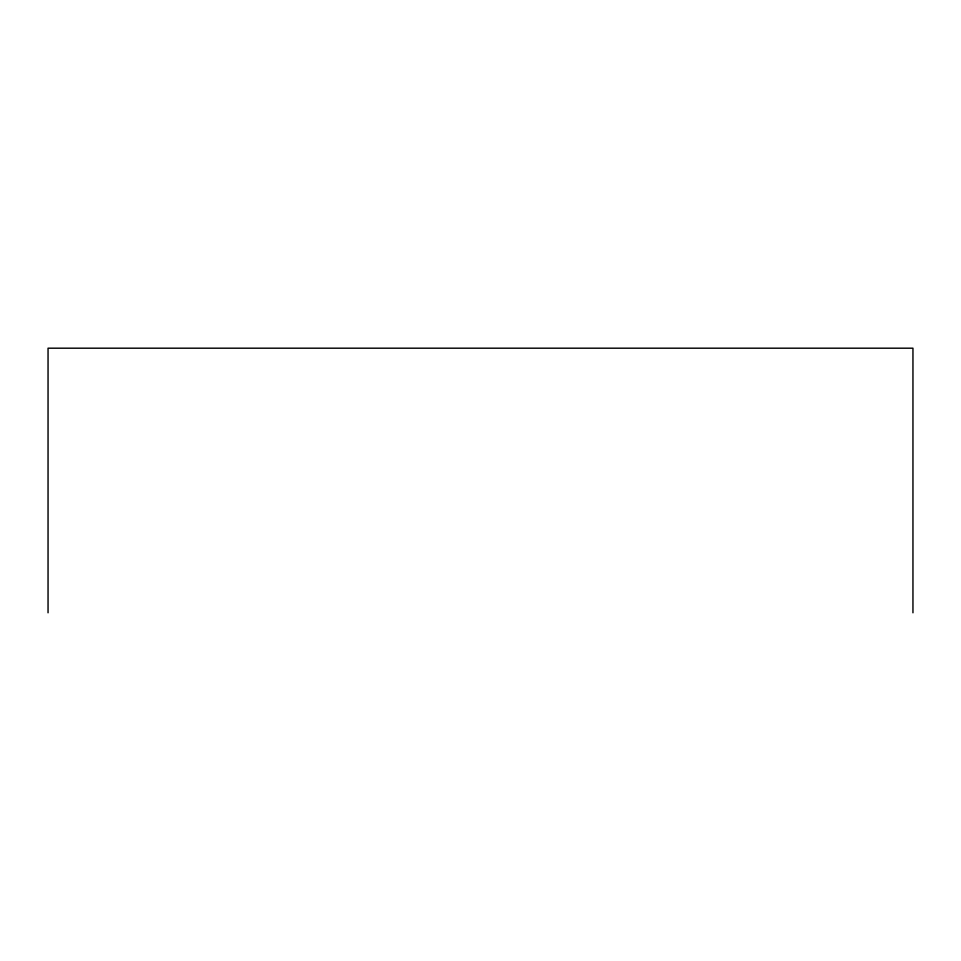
<?xml version="1.0" encoding="UTF-8"?>
<svg xmlns="http://www.w3.org/2000/svg" width="961" height="961" viewBox="0 0 961 961"><rect width="100%" height="100%" fill="white"/><g stroke="black" fill="none" stroke-linecap="round" stroke-linejoin="round"><path stroke-width="1.44" d="M912.95 612.806L912.95 348.194L48.05 348.194L48.05 612.806"/></g></svg>
